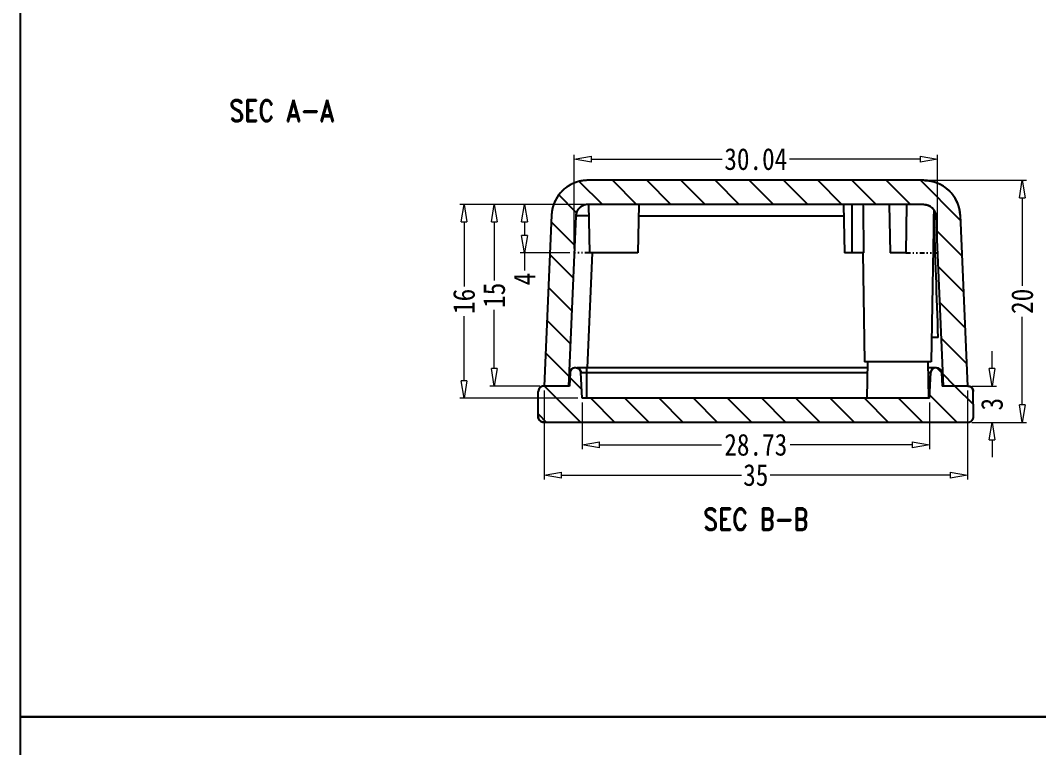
# Model space of a CAD drawing. Header units: millimetres. Extents: x 1786 to 3782, y -1997 to -1744.
# Drawn here: x 3419.3 to 3503.5, y -1872.9 to -1812.8 of the extents above; entities that cross this region are included whole.
import ezdxf
from ezdxf.enums import TextEntityAlignment as Align

# ---------------------------------------------------------------- set-up
doc = ezdxf.new("R2010")
doc.units = ezdxf.units.MM
doc.linetypes.add('DIVIDE', pattern=[31.75, 12.7, -6.35, 0, -6.35, 0, -6.35])
doc.layers.add('dim', color=3, linetype='Continuous', lineweight=9)
doc.layers.add('hatch', color=56, linetype='Continuous', lineweight=9)
doc.styles.add('FFS', font='SIMFANG.TTF', dxfattribs={"width": 0.85})
doc.styles.add('LongTou', font='romand.shx', dxfattribs={"width": 0.8, "bigfont": 'whgdtxt.shx'})
doc.dimstyles.new('YanXiu', dxfattribs={"dimtxt": 2.5, "dimasz": 2.2, "dimexe": 1, "dimexo": 0.6, "dimgap": 0.66, "dimtad": 0, "dimzin": 9, "dimdsep": 46, "dimtxsty": 'FFS', "dimblk": 'CLOSEDBLANK', "dimcen": 0, "dimclrd": 256, "dimclre": 131, "dimclrt": 42, "dimazin": 0, "dimtfac": 1, "dimtofl": 0, "dimtmove": 0, "dimatfit": 3, "dimldrblk": 'CLOSEDBLANK', "dimfxl": 1, "dimlwd": 5, "dimlwe": 5, "dimarcsym": 0})
pattern_1 = [(135, (406.9812, -371.2568), (-1.4142136, -1.4142136), [])]

# ---------------------------------------------------------------- blocks, each defined once
blk = doc.blocks.new('_ClosedBlank')
at = {"color": 0, "linetype": 'ByBlock', "lineweight": -2}
for p, q in [((-1, 0.167), (0, 0)), ((-1, 0.167), (-1, -0.167)), ((0, 0), (-1, -0.167))]:
    blk.add_line(p, q, dxfattribs=at)
blk = doc.blocks.new('*D309')
at = {"layer": 'Defpoints', "color": 0}
for p in [(3497.638, -1843.015, 0), (3499.669, -1843.015), (3497.638, -1846.015, 0)]:
    blk.add_point(p, dxfattribs=at)
at = {"layer": 'dim', "lineweight": 5}
for p, q in [((3499.669, -1841.575), (3499.669, -1840.135)), ((3499.669, -1847.455), (3499.669, -1848.895))]:
    blk.add_line(p, q, dxfattribs=at)
at = {"layer": 'dim', "color": 131, "lineweight": 5}
for p, q in [((3497.998, -1843.015), (3500.029, -1843.015)), ((3497.998, -1846.015), (3500.029, -1846.015))]:
    blk.add_line(p, q, dxfattribs=at)
at = {"layer": 'dim', "lineweight": 5, "xscale": 1.44, "yscale": 1.44, "zscale": 1.44}
for p, rotation in [((3499.669, -1843.015), 270), ((3499.669, -1846.015), 90)]:
    blk.add_blockref('_ClosedBlank', p, dxfattribs=dict(at, rotation=rotation))
at = {"layer": 'dim', "color": 42, "insert": (3499.669, -1844.515), "char_height": 1.8, "attachment_point": 5, "rotation": 90, "style": 'FFS'}
blk.add_mtext('3', dxfattribs=at)
blk = doc.blocks.new('*D310')
at = {"layer": 'Defpoints', "color": 0}
for p in [(3494.024, -1826.015, 0), (3502.169, -1826.015), (3497.638, -1846.015, 0)]:
    blk.add_point(p, dxfattribs=at)
at = {"layer": 'dim', "color": 131, "lineweight": 5}
for p, q in [((3494.384, -1826.015), (3502.529, -1826.015)), ((3497.998, -1846.015), (3502.529, -1846.015))]:
    blk.add_line(p, q, dxfattribs=at)
at = {"layer": 'dim', "lineweight": 5}
for p, q in [((3502.169, -1827.455), (3502.169, -1834.741)), ((3502.169, -1844.575), (3502.169, -1837.288))]:
    blk.add_line(p, q, dxfattribs=at)
at = {"layer": 'dim', "lineweight": 5, "xscale": 1.44, "yscale": 1.44, "zscale": 1.44}
for p, rotation in [((3502.169, -1826.015), 90), ((3502.169, -1846.015), 270)]:
    blk.add_blockref('_ClosedBlank', p, dxfattribs=dict(at, rotation=rotation))
at = {"layer": 'dim', "color": 42, "insert": (3502.169, -1836.015), "char_height": 1.8, "attachment_point": 5, "rotation": 90, "style": 'FFS'}
blk.add_mtext('20', dxfattribs=at)
blk = doc.blocks.new('*D311')
at = {"layer": 'Defpoints', "color": 0}
for p in [(3466.318, -1828.015, 0), (3461.017, -1832.015), (3465.12, -1832.015, 0)]:
    blk.add_point(p, dxfattribs=at)
at = {"layer": 'dim', "color": 131, "lineweight": 5}
for p, q in [((3465.958, -1828.015), (3460.657, -1828.015)), ((3464.76, -1832.015), (3460.657, -1832.015))]:
    blk.add_line(p, q, dxfattribs=at)
at = {"layer": 'dim', "lineweight": 5}
for p, q in [((3461.017, -1829.455), (3461.017, -1830.575)), ((3461.017, -1832.015), (3461.017, -1833.455))]:
    blk.add_line(p, q, dxfattribs=at)
at = {"layer": 'dim', "lineweight": 5, "xscale": 1.44, "yscale": 1.44, "zscale": 1.44}
for p, rotation in [((3461.017, -1828.015), 90), ((3461.017, -1832.015), 270)]:
    blk.add_blockref('_ClosedBlank', p, dxfattribs=dict(at, rotation=rotation))
at = {"layer": 'dim', "color": 42, "insert": (3461.017, -1834.17), "char_height": 1.8, "attachment_point": 5, "rotation": 90, "style": 'FFS'}
blk.add_mtext('4', dxfattribs=at)
blk = doc.blocks.new('*D312')
at = {"layer": 'Defpoints', "color": 0}
for p in [(3495.156, -1824.27), (3465.12, -1832.015, 0), (3495.156, -1832.015, 0)]:
    blk.add_point(p, dxfattribs=at)
at = {"layer": 'dim', "color": 131, "lineweight": 5}
for p, q in [((3465.12, -1831.655), (3465.12, -1823.91)), ((3495.156, -1831.655), (3495.156, -1823.91))]:
    blk.add_line(p, q, dxfattribs=at)
at = {"layer": 'dim', "lineweight": 5}
for p, q in [((3466.56, -1824.27), (3477.351, -1824.27)), ((3493.716, -1824.27), (3482.925, -1824.27))]:
    blk.add_line(p, q, dxfattribs=at)
at = {"layer": 'dim', "lineweight": 5, "xscale": 1.44, "yscale": 1.44, "zscale": 1.44, "rotation": 180}
blk.add_blockref('_ClosedBlank', (3465.12, -1824.27), dxfattribs=at)
at = {"layer": 'dim', "lineweight": 5, "xscale": 1.44, "yscale": 1.44, "zscale": 1.44}
blk.add_blockref('_ClosedBlank', (3495.156, -1824.27), dxfattribs=at)
at = {"layer": 'dim', "color": 42, "insert": (3480.138, -1824.27), "char_height": 1.8, "attachment_point": 5, "style": 'FFS'}
blk.add_mtext('30.04', dxfattribs=at)
blk = doc.blocks.new('*D313')
at = {"layer": 'Defpoints', "color": 0}
for p in [(3466.318, -1828.015, 0), (3458.517, -1843.015), (3462.638, -1843.015, 0)]:
    blk.add_point(p, dxfattribs=at)
at = {"layer": 'dim', "color": 131, "lineweight": 5}
for p, q in [((3465.958, -1828.015), (3458.157, -1828.015)), ((3462.278, -1843.015), (3458.157, -1843.015))]:
    blk.add_line(p, q, dxfattribs=at)
at = {"layer": 'dim', "lineweight": 5}
for p, q in [((3458.517, -1829.455), (3458.517, -1834.303)), ((3458.517, -1841.575), (3458.517, -1836.726))]:
    blk.add_line(p, q, dxfattribs=at)
at = {"layer": 'dim', "lineweight": 5, "xscale": 1.44, "yscale": 1.44, "zscale": 1.44}
for p, rotation in [((3458.517, -1828.015), 90), ((3458.517, -1843.015), 270)]:
    blk.add_blockref('_ClosedBlank', p, dxfattribs=dict(at, rotation=rotation))
at = {"layer": 'dim', "color": 42, "insert": (3458.517, -1835.515), "char_height": 1.8, "attachment_point": 5, "rotation": 90, "style": 'FFS'}
blk.add_mtext('15', dxfattribs=at)
blk = doc.blocks.new('*D314')
at = {"layer": 'Defpoints', "color": 0}
for p in [(3466.318, -1828.015, 0), (3456.017, -1844.015), (3465.773, -1844.015, 0)]:
    blk.add_point(p, dxfattribs=at)
at = {"layer": 'dim', "color": 131, "lineweight": 5}
for p, q in [((3465.958, -1828.015), (3455.657, -1828.015)), ((3465.413, -1844.015), (3455.657, -1844.015))]:
    blk.add_line(p, q, dxfattribs=at)
at = {"layer": 'dim', "lineweight": 5}
for p, q in [((3456.017, -1829.455), (3456.017, -1834.799)), ((3456.017, -1842.575), (3456.017, -1837.23))]:
    blk.add_line(p, q, dxfattribs=at)
at = {"layer": 'dim', "lineweight": 5, "xscale": 1.44, "yscale": 1.44, "zscale": 1.44}
for p, rotation in [((3456.017, -1828.015), 90), ((3456.017, -1844.015), 270)]:
    blk.add_blockref('_ClosedBlank', p, dxfattribs=dict(at, rotation=rotation))
at = {"layer": 'dim', "color": 42, "insert": (3456.017, -1836.015), "char_height": 1.8, "attachment_point": 5, "rotation": 90, "style": 'FFS'}
blk.add_mtext('16', dxfattribs=at)
blk = doc.blocks.new('*D315')
at = {"layer": 'Defpoints', "color": 0}
for p in [(3465.773, -1844.015, 0), (3494.503, -1844.015, 0), (3494.503, -1847.875)]:
    blk.add_point(p, dxfattribs=at)
at = {"layer": 'dim', "color": 131, "lineweight": 5}
for p, q in [((3465.773, -1844.374), (3465.773, -1848.235)), ((3494.503, -1844.374), (3494.503, -1848.235))]:
    blk.add_line(p, q, dxfattribs=at)
at = {"layer": 'dim', "lineweight": 5}
for p, q in [((3467.213, -1847.875), (3477.289, -1847.875)), ((3493.063, -1847.875), (3482.987, -1847.875))]:
    blk.add_line(p, q, dxfattribs=at)
at = {"layer": 'dim', "lineweight": 5, "xscale": 1.44, "yscale": 1.44, "zscale": 1.44, "rotation": 180}
blk.add_blockref('_ClosedBlank', (3465.773, -1847.875), dxfattribs=at)
at = {"layer": 'dim', "lineweight": 5, "xscale": 1.44, "yscale": 1.44, "zscale": 1.44}
blk.add_blockref('_ClosedBlank', (3494.503, -1847.875), dxfattribs=at)
at = {"layer": 'dim', "color": 42, "insert": (3480.138, -1847.875), "char_height": 1.8, "attachment_point": 5, "style": 'FFS'}
blk.add_mtext('28.73', dxfattribs=at)
blk = doc.blocks.new('*D302')
at = {"layer": 'Defpoints', "color": 0}
for p in [(3462.638, -1843.015, 0), (3497.638, -1843.015, 0), (3497.638, -1850.375)]:
    blk.add_point(p, dxfattribs=at)
at = {"layer": 'dim', "color": 131, "lineweight": 5}
for p, q in [((3462.638, -1843.374), (3462.638, -1850.735)), ((3497.638, -1843.374), (3497.638, -1850.735))]:
    blk.add_line(p, q, dxfattribs=at)
at = {"layer": 'dim', "lineweight": 5}
for p, q in [((3464.078, -1850.375), (3478.943, -1850.375)), ((3496.198, -1850.375), (3481.333, -1850.375))]:
    blk.add_line(p, q, dxfattribs=at)
at = {"layer": 'dim', "lineweight": 5, "xscale": 1.44, "yscale": 1.44, "zscale": 1.44, "rotation": 180}
blk.add_blockref('_ClosedBlank', (3462.638, -1850.375), dxfattribs=at)
at = {"layer": 'dim', "lineweight": 5, "xscale": 1.44, "yscale": 1.44, "zscale": 1.44}
blk.add_blockref('_ClosedBlank', (3497.638, -1850.375), dxfattribs=at)
at = {"layer": 'dim', "color": 42, "insert": (3480.138, -1850.375), "char_height": 1.8, "attachment_point": 5, "style": 'FFS'}
blk.add_mtext('35', dxfattribs=at)
blk = doc.blocks.new('*u351')
at = {"linetype": 'Continuous'}
h = blk.add_hatch(dxfattribs=at)
h.set_pattern_fill('DEFAULT__4', color=40, scale=2, angle=135, style=0, pattern_type=0)
h.set_pattern_definition(pattern_1)
edge = h.paths.add_edge_path()
edge.add_line((-12.246, 27.343), (-14.248, 27.343))
edge.add_line((-14.861, 41.387), (-14.248, 27.343))
edge.add_spline(control_points=[(-15.86, 42.343), (-15.294, 42.343), (-14.885, 41.952), (-14.861, 41.387)], knot_values=[0, 0, 0, 0, 1, 1, 1, 1], weights=[1, 0.814909, 0.814909, 1], degree=3, periodic=0)
edge.add_line((-15.86, 42.343), (-43.632, 42.343))
edge.add_spline(control_points=[(-43.632, 42.343), (-44.197, 42.343), (-44.606, 41.952), (-44.631, 41.387)], knot_values=[0, 0, 0, 0, 1, 1, 1, 1], weights=[1, 0.814909, 0.814909, 1], degree=3, periodic=0)
edge.add_line((-44.631, 41.387), (-45.244, 27.343))
edge.add_line((-45.244, 27.343), (-47.246, 27.343))
edge.add_line((-46.629, 41.474), (-47.246, 27.343))
edge.add_spline(control_points=[(-43.632, 44.343), (-45.329, 44.343), (-46.555, 43.17), (-46.629, 41.474)], knot_values=[0, 0, 0, 0, 1, 1, 1, 1], weights=[1, 0.814909, 0.814909, 1], degree=3, periodic=0)
edge.add_line((-15.86, 44.343), (-43.632, 44.343))
edge.add_spline(control_points=[(-15.86, 44.343), (-14.163, 44.343), (-12.937, 43.17), (-12.863, 41.474)], knot_values=[0, 0, 0, 0, 1, 1, 1, 1], weights=[1, 0.814909, 0.814909, 1], degree=3, periodic=0)
edge.add_line((-12.863, 41.474), (-12.246, 27.343))
h = blk.add_hatch(dxfattribs=at)
h.set_pattern_fill('DEFAULT__3', color=40, scale=2, angle=135, style=0, pattern_type=0)
h.set_pattern_definition(pattern_1)
edge = h.paths.add_edge_path()
edge.add_line((-12.214, 27.343), (-14.348, 27.343))
edge.add_spline(control_points=[(-12.214, 27.343), (-11.952, 27.343), (-11.766, 27.159), (-11.764, 26.897)], knot_values=[0, 0, 0, 0, 1, 1, 1, 1], weights=[1, 0.80679, 0.80679, 1], degree=3, periodic=0)
edge.add_line((-11.746, 24.848), (-11.764, 26.897))
edge.add_spline(control_points=[(-12.246, 24.343), (-11.951, 24.343), (-11.743, 24.553), (-11.746, 24.848)], knot_values=[0, 0, 0, 0, 1, 1, 1, 1], weights=[1, 0.802676, 0.802676, 1], degree=3, periodic=0)
edge.add_line((-12.246, 24.343), (-47.246, 24.343))
edge.add_spline(control_points=[(-47.246, 24.343), (-47.541, 24.343), (-47.748, 24.553), (-47.746, 24.848)], knot_values=[0, 0, 0, 0, 1, 1, 1, 1], weights=[1, 0.802676, 0.802676, 1], degree=3, periodic=0)
edge.add_line((-47.746, 24.848), (-47.728, 26.897))
edge.add_spline(control_points=[(-47.278, 27.343), (-47.54, 27.343), (-47.726, 27.159), (-47.728, 26.897)], knot_values=[0, 0, 0, 0, 1, 1, 1, 1], weights=[1, 0.80679, 0.80679, 1], degree=3, periodic=0)
edge.add_line((-45.144, 27.343), (-47.278, 27.343))
edge.add_line((-45.095, 28.461), (-45.144, 27.343))
edge.add_spline(control_points=[(-44.695, 28.843), (-44.922, 28.843), (-45.085, 28.687), (-45.095, 28.461)], knot_values=[0, 0, 0, 0, 1, 1, 1, 1], weights=[1, 0.814909, 0.814909, 1], degree=3, periodic=0)
edge.add_line((-44.603, 28.843), (-44.695, 28.843))
edge.add_spline(control_points=[(-44.603, 28.843), (-44.377, 28.843), (-44.213, 28.687), (-44.203, 28.461)], knot_values=[0, 0, 0, 0, 1, 1, 1, 1], weights=[1, 0.814909, 0.814909, 1], degree=3, periodic=0)
edge.add_line((-44.111, 26.343), (-44.203, 28.461))
edge.add_line((-15.381, 26.343), (-44.111, 26.343))
edge.add_line((-15.381, 26.343), (-15.288, 28.461))
edge.add_spline(control_points=[(-14.889, 28.843), (-15.115, 28.843), (-15.278, 28.687), (-15.288, 28.461)], knot_values=[0, 0, 0, 0, 1, 1, 1, 1], weights=[1, 0.814909, 0.814909, 1], degree=3, periodic=0)
edge.add_line((-14.796, 28.843), (-14.889, 28.843))
edge.add_spline(control_points=[(-14.796, 28.843), (-14.57, 28.843), (-14.406, 28.687), (-14.397, 28.461)], knot_values=[0, 0, 0, 0, 1, 1, 1, 1], weights=[1, 0.814909, 0.814909, 1], degree=3, periodic=0)
edge.add_line((-14.397, 28.461), (-14.348, 27.343))
at = {"color": 7, "linetype": 'Continuous'}
for p, q in [((-15.86, 44.343), (-43.632, 44.343)), ((-15.86, 44.343), (-43.632, 44.343)), ((-15.86, 42.343), (-43.632, 42.343)), ((-15.86, 42.343), (-43.632, 42.343)), ((-43.566, 42.343), (-43.496, 38.343)), ((-39.426, 42.343), (-39.496, 38.343)), ((-22.496, 42.343), (-22.426, 38.343)), ((-21.776, 38.343), (-21.776, 42.343)), ((-18.716, 42.343), (-18.646, 38.343)), ((-17.276, 42.343), (-17.346, 38.343)), ((-46.629, 41.474), (-47.246, 27.343)), ((-46.629, 41.474), (-47.246, 27.343)), ((-44.631, 41.387), (-45.244, 27.343)), ((-44.631, 41.387), (-45.244, 27.343)), ((-22.479, 41.387), (-39.443, 41.387)), ((-15.027, 41.89), (-15.246, 29.343)), ((-14.861, 41.387), (-14.248, 27.343)), ((-14.861, 41.387), (-14.248, 27.343)), ((-12.863, 41.474), (-12.246, 27.343)), ((-12.863, 41.474), (-12.246, 27.343)), ((-43.265, 38.343), (-43.68, 28.84)), ((-39.496, 38.343), (-43.496, 38.343)), ((-20.829, 38.343), (-22.426, 38.343)), ((-20.903, 38.343), (-20.746, 29.343)), ((-17.346, 38.343), (-18.646, 38.343)), ((-14.666, 31.343), (-15.211, 31.343)), ((-44.603, 28.843), (-44.695, 28.843)), ((-44.603, 28.843), (-44.695, 28.843)), ((-20.504, 28.843), (-44.512, 28.843)), ((-43.745, 28.843), (-43.745, 26.343)), ((-15.246, 29.343), (-20.746, 29.343)), ((-20.548, 26.343), (-20.496, 29.343)), ((-15.443, 26.343), (-15.496, 29.343)), ((-14.796, 28.843), (-15.487, 28.843)), ((-14.796, 28.843), (-14.889, 28.843)), ((-45.095, 28.461), (-45.144, 27.343)), ((-45.095, 28.461), (-45.144, 27.343)), ((-44.111, 26.343), (-44.203, 28.461)), ((-44.203, 28.461), (-20.511, 28.461)), ((-44.111, 26.343), (-44.203, 28.461)), ((-15.48, 28.461), (-15.288, 28.461)), ((-15.381, 26.343), (-15.288, 28.461)), ((-15.381, 26.343), (-15.288, 28.461)), ((-14.397, 28.461), (-14.348, 27.343)), ((-14.397, 28.461), (-14.348, 27.343)), ((-45.144, 27.343), (-47.278, 27.343)), ((-45.144, 27.343), (-47.278, 27.343)), ((-45.244, 27.343), (-47.246, 27.343)), ((-12.214, 27.343), (-14.348, 27.343)), ((-12.214, 27.343), (-14.348, 27.343)), ((-12.246, 27.343), (-14.248, 27.343)), ((-47.746, 24.848), (-47.728, 26.897)), ((-47.746, 24.848), (-47.728, 26.897)), ((-15.381, 26.343), (-44.111, 26.343)), ((-15.381, 26.343), (-44.111, 26.343)), ((-11.746, 24.848), (-11.764, 26.897)), ((-11.746, 24.848), (-11.764, 26.897)), ((-12.246, 24.343), (-47.246, 24.343)), ((-12.246, 24.343), (-47.246, 24.343))]:
    blk.add_line(p, q, dxfattribs=at)
at = {"color": 2, "linetype": 'DIVIDE', "ltscale": 0.03}
for p, q in [((-43.496, 38.343, 0), (-44.764, 38.343, 0)), ((-17.346, 38.343, 0), (-14.728, 38.343, 0))]:
    blk.add_line(p, q, dxfattribs=at)
at = {"color": 7, "linetype": 'Continuous'}
for centre, radius, start, end in [((-43.632, 41.343), 3, 90, 177.5), ((-15.86, 41.343), 3, 2.5, 90), ((-43.632, 41.343), 1, 90, 177.5), ((-15.86, 41.343), 1, 2.5, 90), ((-16.327, 41.355), 1.313, 2.01643, 8.49813), ((-44.695, 28.443), 0.4, 90, 177.5), ((-44.603, 28.443), 0.4, 2.5, 90), ((-14.889, 28.443), 0.4, 90, 177.5), ((-14.796, 28.443), 0.4, 2.5, 90), ((-47.278, 26.893), 0.45, 90, 179.5), ((-12.214, 26.893), 0.45, 0.5, 90), ((-47.246, 24.843), 0.5, 179.5, 270), ((-12.246, 24.843), 0.5, 270, 0.5)]:
    blk.add_arc(centre, radius, start, end, dxfattribs=at)
blk.add_ellipse((-15.153, 13.698), major_axis=(-2.692, 85.935), ratio=0.012354, start_param=-1.364383, end_param=-1.242945, dxfattribs=at)
for points, start_tangent, end_tangent in [([(-43.632, 44.343), (-43.664, 44.343), (-43.697, 44.343), (-43.729, 44.342), (-43.762, 44.34), (-43.795, 44.339), (-43.828, 44.337), (-43.862, 44.334), (-43.895, 44.332), (-43.928, 44.329), (-43.962, 44.325), (-43.996, 44.321), (-44.029, 44.317), (-44.063, 44.312), (-44.097, 44.307), (-44.131, 44.301), (-44.165, 44.296), (-44.199, 44.289), (-44.233, 44.282), (-44.267, 44.275), (-44.301, 44.268), (-44.335, 44.26), (-44.369, 44.251), (-44.403, 44.242), (-44.437, 44.233), (-44.471, 44.223), (-44.505, 44.213), (-44.539, 44.203), (-44.573, 44.192), (-44.607, 44.18), (-44.641, 44.168), (-44.675, 44.156), (-44.709, 44.143), (-44.743, 44.13), (-44.776, 44.116), (-44.81, 44.102), (-44.843, 44.088), (-44.877, 44.073), (-44.91, 44.057), (-44.943, 44.041), (-44.976, 44.025), (-45.009, 44.008), (-45.042, 43.991), (-45.074, 43.974), (-45.106, 43.956), (-45.139, 43.937), (-45.171, 43.918), (-45.202, 43.899), (-45.234, 43.879), (-45.265, 43.859), (-45.297, 43.839), (-45.328, 43.818), (-45.358, 43.796), (-45.389, 43.775), (-45.419, 43.753), (-45.449, 43.73), (-45.479, 43.707), (-45.508, 43.684), (-45.537, 43.66), (-45.566, 43.636), (-45.595, 43.612), (-45.623, 43.587), (-45.651, 43.562), (-45.679, 43.536), (-45.706, 43.51), (-45.733, 43.484), (-45.76, 43.458), (-45.786, 43.431), (-45.812, 43.404), (-45.838, 43.376), (-45.863, 43.348), (-45.888, 43.32), (-45.913, 43.292), (-45.937, 43.263), (-45.961, 43.234), (-45.984, 43.205), (-46.007, 43.175), (-46.03, 43.146), (-46.052, 43.116), (-46.074, 43.085), (-46.095, 43.055), (-46.117, 43.024), (-46.137, 42.993), (-46.157, 42.962), (-46.177, 42.931), (-46.197, 42.899), (-46.216, 42.867), (-46.234, 42.835), (-46.252, 42.803), (-46.27, 42.771), (-46.287, 42.739), (-46.304, 42.706), (-46.321, 42.674), (-46.336, 42.641), (-46.352, 42.608), (-46.367, 42.575), (-46.382, 42.542), (-46.396, 42.509), (-46.41, 42.475), (-46.423, 42.442), (-46.436, 42.408), (-46.449, 42.375), (-46.461, 42.341), (-46.472, 42.308), (-46.484, 42.274), (-46.494, 42.24), (-46.505, 42.207), (-46.515, 42.173), (-46.524, 42.139), (-46.533, 42.106), (-46.542, 42.072), (-46.55, 42.038), (-46.558, 42.005), (-46.565, 41.971), (-46.572, 41.937), (-46.579, 41.904), (-46.585, 41.87), (-46.591, 41.837), (-46.596, 41.803), (-46.601, 41.77), (-46.606, 41.737), (-46.61, 41.704), (-46.614, 41.67), (-46.617, 41.637), (-46.62, 41.605), (-46.623, 41.572), (-46.625, 41.539), (-46.627, 41.507), (-46.629, 41.474)], (-1, 0), (-0.043619, -0.999048)), ([(-15.86, 44.343), (-15.827, 44.343), (-15.795, 44.343), (-15.762, 44.342), (-15.729, 44.34), (-15.696, 44.339), (-15.663, 44.337), (-15.63, 44.334), (-15.596, 44.332), (-15.563, 44.329), (-15.53, 44.325), (-15.496, 44.321), (-15.462, 44.317), (-15.428, 44.312), (-15.395, 44.307), (-15.361, 44.301), (-15.327, 44.296), (-15.293, 44.289), (-15.259, 44.282), (-15.225, 44.275), (-15.191, 44.268), (-15.157, 44.26), (-15.122, 44.251), (-15.088, 44.242), (-15.054, 44.233), (-15.02, 44.223), (-14.986, 44.213), (-14.952, 44.203), (-14.918, 44.192), (-14.884, 44.18), (-14.85, 44.168), (-14.816, 44.156), (-14.782, 44.143), (-14.749, 44.13), (-14.715, 44.116), (-14.681, 44.102), (-14.648, 44.088), (-14.615, 44.073), (-14.581, 44.057), (-14.548, 44.041), (-14.515, 44.025), (-14.483, 44.008), (-14.45, 43.991), (-14.417, 43.974), (-14.385, 43.956), (-14.353, 43.937), (-14.321, 43.918), (-14.289, 43.899), (-14.257, 43.879), (-14.226, 43.859), (-14.195, 43.839), (-14.164, 43.818), (-14.133, 43.796), (-14.103, 43.775), (-14.072, 43.753), (-14.042, 43.73), (-14.013, 43.707), (-13.983, 43.684), (-13.954, 43.66), (-13.925, 43.636), (-13.897, 43.612), (-13.868, 43.587), (-13.84, 43.562), (-13.813, 43.536), (-13.785, 43.51), (-13.758, 43.484), (-13.732, 43.458), (-13.705, 43.431), (-13.679, 43.404), (-13.654, 43.376), (-13.628, 43.348), (-13.603, 43.32), (-13.579, 43.292), (-13.555, 43.263), (-13.531, 43.234), (-13.507, 43.205), (-13.484, 43.175), (-13.462, 43.146), (-13.439, 43.116), (-13.417, 43.085), (-13.396, 43.055), (-13.375, 43.024), (-13.354, 42.993), (-13.334, 42.962), (-13.314, 42.931), (-13.295, 42.899), (-13.276, 42.867), (-13.257, 42.835), (-13.239, 42.803), (-13.221, 42.771), (-13.204, 42.739), (-13.187, 42.706), (-13.171, 42.674), (-13.155, 42.641), (-13.139, 42.608), (-13.124, 42.575), (-13.11, 42.542), (-13.095, 42.509), (-13.082, 42.475), (-13.068, 42.442), (-13.055, 42.408), (-13.043, 42.375), (-13.031, 42.341), (-13.019, 42.308), (-13.008, 42.274), (-12.997, 42.24), (-12.987, 42.207), (-12.977, 42.173), (-12.967, 42.139), (-12.958, 42.106), (-12.95, 42.072), (-12.941, 42.038), (-12.934, 42.005), (-12.926, 41.971), (-12.919, 41.937), (-12.913, 41.904), (-12.906, 41.87), (-12.901, 41.837), (-12.895, 41.803), (-12.89, 41.77), (-12.886, 41.737), (-12.882, 41.704), (-12.878, 41.67), (-12.874, 41.637), (-12.871, 41.605), (-12.869, 41.572), (-12.866, 41.539), (-12.864, 41.507), (-12.863, 41.474)], (1, 0), (0.043619, -0.999048)), ([(-43.632, 42.343), (-43.642, 42.343), (-43.653, 42.343), (-43.664, 42.343), (-43.675, 42.342), (-43.686, 42.342), (-43.697, 42.341), (-43.708, 42.34), (-43.719, 42.339), (-43.731, 42.338), (-43.742, 42.337), (-43.753, 42.336), (-43.764, 42.334), (-43.775, 42.333), (-43.787, 42.331), (-43.798, 42.329), (-43.809, 42.327), (-43.821, 42.325), (-43.832, 42.323), (-43.843, 42.321), (-43.855, 42.318), (-43.866, 42.315), (-43.877, 42.313), (-43.889, 42.31), (-43.9, 42.307), (-43.912, 42.303), (-43.923, 42.3), (-43.934, 42.296), (-43.946, 42.293), (-43.957, 42.289), (-43.968, 42.285), (-43.98, 42.281), (-43.991, 42.277), (-44.002, 42.272), (-44.013, 42.268), (-44.024, 42.263), (-44.036, 42.258), (-44.047, 42.253), (-44.058, 42.248), (-44.069, 42.243), (-44.08, 42.237), (-44.091, 42.232), (-44.102, 42.226), (-44.112, 42.22), (-44.123, 42.214), (-44.134, 42.208), (-44.145, 42.202), (-44.155, 42.195), (-44.166, 42.189), (-44.176, 42.182), (-44.187, 42.175), (-44.197, 42.168), (-44.207, 42.161), (-44.217, 42.154), (-44.227, 42.146), (-44.237, 42.139), (-44.247, 42.131), (-44.257, 42.123), (-44.267, 42.116), (-44.277, 42.108), (-44.286, 42.099), (-44.295, 42.091), (-44.305, 42.083), (-44.314, 42.074), (-44.323, 42.066), (-44.332, 42.057), (-44.341, 42.048), (-44.35, 42.039), (-44.358, 42.03), (-44.367, 42.021), (-44.375, 42.012), (-44.384, 42.002), (-44.392, 41.993), (-44.4, 41.983), (-44.408, 41.974), (-44.416, 41.964), (-44.423, 41.954), (-44.431, 41.944), (-44.438, 41.934), (-44.446, 41.924), (-44.453, 41.914), (-44.46, 41.904), (-44.467, 41.893), (-44.474, 41.883), (-44.48, 41.872), (-44.487, 41.862), (-44.493, 41.851), (-44.499, 41.841), (-44.505, 41.83), (-44.511, 41.819), (-44.517, 41.808), (-44.522, 41.798), (-44.528, 41.787), (-44.533, 41.776), (-44.538, 41.765), (-44.543, 41.754), (-44.548, 41.743), (-44.553, 41.732), (-44.558, 41.721), (-44.562, 41.709), (-44.566, 41.698), (-44.571, 41.687), (-44.575, 41.676), (-44.579, 41.665), (-44.582, 41.654), (-44.586, 41.642), (-44.589, 41.631), (-44.593, 41.62), (-44.596, 41.609), (-44.599, 41.597), (-44.602, 41.586), (-44.604, 41.575), (-44.607, 41.564), (-44.609, 41.552), (-44.612, 41.541), (-44.614, 41.53), (-44.616, 41.519), (-44.618, 41.508), (-44.62, 41.497), (-44.621, 41.485), (-44.623, 41.474), (-44.624, 41.463), (-44.626, 41.452), (-44.627, 41.441), (-44.628, 41.43), (-44.629, 41.419), (-44.629, 41.409), (-44.63, 41.398), (-44.631, 41.387)], (-1, 0), (-0.043619, -0.999048)), ([(-20.884, 42.343), (-20.866, 41.005), (-20.848, 39.672), (-20.829, 38.343)], (0.013638, -0.999907), (0.013903, -0.999903)), ([(-15.86, 42.343), (-15.849, 42.343), (-15.838, 42.343), (-15.827, 42.343), (-15.816, 42.342), (-15.805, 42.342), (-15.794, 42.341), (-15.783, 42.34), (-15.772, 42.339), (-15.761, 42.338), (-15.75, 42.337), (-15.739, 42.336), (-15.727, 42.334), (-15.716, 42.333), (-15.705, 42.331), (-15.693, 42.329), (-15.682, 42.327), (-15.671, 42.325), (-15.66, 42.323), (-15.648, 42.321), (-15.637, 42.318), (-15.625, 42.315), (-15.614, 42.313), (-15.603, 42.31), (-15.591, 42.307), (-15.58, 42.303), (-15.569, 42.3), (-15.557, 42.296), (-15.546, 42.293), (-15.535, 42.289), (-15.523, 42.285), (-15.512, 42.281), (-15.501, 42.277), (-15.489, 42.272), (-15.478, 42.268), (-15.467, 42.263), (-15.456, 42.258), (-15.445, 42.253), (-15.434, 42.248), (-15.423, 42.243), (-15.412, 42.237), (-15.401, 42.232), (-15.39, 42.226), (-15.379, 42.22), (-15.368, 42.214), (-15.357, 42.208), (-15.347, 42.202), (-15.336, 42.195), (-15.326, 42.189), (-15.315, 42.182), (-15.305, 42.175), (-15.295, 42.168), (-15.284, 42.161), (-15.274, 42.154), (-15.264, 42.146), (-15.254, 42.139), (-15.244, 42.131), (-15.234, 42.123), (-15.225, 42.116), (-15.215, 42.108), (-15.205, 42.099), (-15.196, 42.091), (-15.187, 42.083), (-15.177, 42.074), (-15.168, 42.066), (-15.159, 42.057), (-15.15, 42.048), (-15.142, 42.039), (-15.133, 42.03), (-15.124, 42.021), (-15.116, 42.012), (-15.108, 42.002), (-15.099, 41.993), (-15.091, 41.983), (-15.083, 41.974), (-15.076, 41.964), (-15.068, 41.954), (-15.06, 41.944), (-15.053, 41.934), (-15.046, 41.924), (-15.039, 41.914), (-15.032, 41.904), (-15.025, 41.893), (-15.018, 41.883), (-15.011, 41.872), (-15.005, 41.862), (-14.999, 41.851), (-14.992, 41.841), (-14.986, 41.83), (-14.98, 41.819), (-14.975, 41.808), (-14.969, 41.798), (-14.964, 41.787), (-14.958, 41.776), (-14.953, 41.765), (-14.948, 41.754), (-14.943, 41.743), (-14.938, 41.732), (-14.934, 41.721), (-14.929, 41.709), (-14.925, 41.698), (-14.921, 41.687), (-14.917, 41.676), (-14.913, 41.665), (-14.909, 41.654), (-14.906, 41.642), (-14.902, 41.631), (-14.899, 41.62), (-14.896, 41.609), (-14.893, 41.597), (-14.89, 41.586), (-14.887, 41.575), (-14.884, 41.564), (-14.882, 41.552), (-14.88, 41.541), (-14.877, 41.53), (-14.875, 41.519), (-14.873, 41.508), (-14.872, 41.497), (-14.87, 41.485), (-14.868, 41.474), (-14.867, 41.463), (-14.866, 41.452), (-14.865, 41.441), (-14.864, 41.43), (-14.863, 41.419), (-14.862, 41.409), (-14.861, 41.398), (-14.861, 41.387)], (1, 0), (0.043619, -0.999048)), ([(-43.549, 41.397), (-43.782, 41.401), (-44.066, 41.404), (-44.303, 41.404), (-44.482, 41.401), (-44.593, 41.395), (-44.631, 41.387)], (-0.999799, 0.020043), (-0.044738, -0.998999)), ([(-14.861, 41.387), (-14.878, 41.393), (-14.93, 41.398), (-15.015, 41.402)], (-0.044708, 0.999), (-0.999551, 0.029947)), ([(-44.695, 28.843), (-44.7, 28.843), (-44.704, 28.843), (-44.708, 28.843), (-44.713, 28.843), (-44.717, 28.843), (-44.722, 28.842), (-44.726, 28.842), (-44.73, 28.842), (-44.735, 28.841), (-44.739, 28.841), (-44.744, 28.84), (-44.748, 28.84), (-44.753, 28.839), (-44.757, 28.838), (-44.762, 28.838), (-44.766, 28.837), (-44.771, 28.836), (-44.775, 28.835), (-44.78, 28.834), (-44.785, 28.833), (-44.789, 28.832), (-44.794, 28.831), (-44.798, 28.83), (-44.803, 28.829), (-44.807, 28.827), (-44.812, 28.826), (-44.816, 28.824), (-44.821, 28.823), (-44.825, 28.821), (-44.83, 28.82), (-44.834, 28.818), (-44.839, 28.817), (-44.843, 28.815), (-44.848, 28.813), (-44.852, 28.811), (-44.857, 28.809), (-44.861, 28.807), (-44.866, 28.805), (-44.87, 28.803), (-44.875, 28.801), (-44.879, 28.799), (-44.883, 28.796), (-44.888, 28.794), (-44.892, 28.792), (-44.896, 28.789), (-44.901, 28.787), (-44.905, 28.784), (-44.909, 28.781), (-44.913, 28.779), (-44.917, 28.776), (-44.921, 28.773), (-44.926, 28.77), (-44.93, 28.767), (-44.934, 28.764), (-44.938, 28.761), (-44.942, 28.758), (-44.946, 28.755), (-44.949, 28.752), (-44.953, 28.749), (-44.957, 28.746), (-44.961, 28.742), (-44.965, 28.739), (-44.968, 28.736), (-44.972, 28.732), (-44.976, 28.729), (-44.979, 28.725), (-44.983, 28.722), (-44.986, 28.718), (-44.989, 28.714), (-44.993, 28.711), (-44.996, 28.707), (-44.999, 28.703), (-45.003, 28.699), (-45.006, 28.695), (-45.009, 28.691), (-45.012, 28.688), (-45.015, 28.684), (-45.018, 28.68), (-45.021, 28.676), (-45.024, 28.671), (-45.027, 28.667), (-45.029, 28.663), (-45.032, 28.659), (-45.035, 28.655), (-45.037, 28.651), (-45.04, 28.646), (-45.042, 28.642), (-45.045, 28.638), (-45.047, 28.634), (-45.049, 28.629), (-45.052, 28.625), (-45.054, 28.621), (-45.056, 28.616), (-45.058, 28.612), (-45.06, 28.607), (-45.062, 28.603), (-45.064, 28.599), (-45.066, 28.594), (-45.068, 28.59), (-45.069, 28.585), (-45.071, 28.581), (-45.073, 28.576), (-45.074, 28.572), (-45.076, 28.567), (-45.077, 28.563), (-45.078, 28.558), (-45.08, 28.554), (-45.081, 28.549), (-45.082, 28.545), (-45.083, 28.54), (-45.084, 28.536), (-45.085, 28.531), (-45.086, 28.527), (-45.087, 28.522), (-45.088, 28.518), (-45.089, 28.513), (-45.09, 28.509), (-45.091, 28.505), (-45.091, 28.5), (-45.092, 28.496), (-45.092, 28.491), (-45.093, 28.487), (-45.093, 28.482), (-45.094, 28.478), (-45.094, 28.474), (-45.094, 28.469), (-45.095, 28.465), (-45.095, 28.461)], (-1, 0), (-0.043619, -0.999048)), ([(-44.603, 28.843), (-44.599, 28.843), (-44.594, 28.843), (-44.59, 28.843), (-44.585, 28.843), (-44.581, 28.843), (-44.577, 28.842), (-44.572, 28.842), (-44.568, 28.842), (-44.563, 28.841), (-44.559, 28.841), (-44.554, 28.84), (-44.55, 28.84), (-44.545, 28.839), (-44.541, 28.838), (-44.536, 28.838), (-44.532, 28.837), (-44.527, 28.836), (-44.523, 28.835), (-44.518, 28.834), (-44.514, 28.833), (-44.509, 28.832), (-44.505, 28.831), (-44.5, 28.83), (-44.495, 28.829), (-44.491, 28.827), (-44.486, 28.826), (-44.482, 28.824), (-44.477, 28.823), (-44.473, 28.821), (-44.468, 28.82), (-44.464, 28.818), (-44.459, 28.817), (-44.455, 28.815), (-44.45, 28.813), (-44.446, 28.811), (-44.441, 28.809), (-44.437, 28.807), (-44.432, 28.805), (-44.428, 28.803), (-44.424, 28.801), (-44.419, 28.799), (-44.415, 28.796), (-44.411, 28.794), (-44.406, 28.792), (-44.402, 28.789), (-44.398, 28.787), (-44.393, 28.784), (-44.389, 28.781), (-44.385, 28.779), (-44.381, 28.776), (-44.377, 28.773), (-44.373, 28.77), (-44.369, 28.767), (-44.365, 28.764), (-44.361, 28.761), (-44.357, 28.758), (-44.353, 28.755), (-44.349, 28.752), (-44.345, 28.749), (-44.341, 28.746), (-44.337, 28.742), (-44.334, 28.739), (-44.33, 28.736), (-44.326, 28.732), (-44.323, 28.729), (-44.319, 28.725), (-44.316, 28.722), (-44.312, 28.718), (-44.309, 28.714), (-44.305, 28.711), (-44.302, 28.707), (-44.299, 28.703), (-44.296, 28.699), (-44.292, 28.695), (-44.289, 28.691), (-44.286, 28.688), (-44.283, 28.684), (-44.28, 28.68), (-44.277, 28.676), (-44.274, 28.671), (-44.272, 28.667), (-44.269, 28.663), (-44.266, 28.659), (-44.263, 28.655), (-44.261, 28.651), (-44.258, 28.646), (-44.256, 28.642), (-44.253, 28.638), (-44.251, 28.634), (-44.249, 28.629), (-44.247, 28.625), (-44.244, 28.621), (-44.242, 28.616), (-44.24, 28.612), (-44.238, 28.607), (-44.236, 28.603), (-44.234, 28.599), (-44.232, 28.594), (-44.231, 28.59), (-44.229, 28.585), (-44.227, 28.581), (-44.226, 28.576), (-44.224, 28.572), (-44.223, 28.567), (-44.221, 28.563), (-44.22, 28.558), (-44.219, 28.554), (-44.217, 28.549), (-44.216, 28.545), (-44.215, 28.54), (-44.214, 28.536), (-44.213, 28.531), (-44.212, 28.527), (-44.211, 28.522), (-44.21, 28.518), (-44.209, 28.513), (-44.208, 28.509), (-44.208, 28.505), (-44.207, 28.5), (-44.206, 28.496), (-44.206, 28.491), (-44.205, 28.487), (-44.205, 28.482), (-44.204, 28.478), (-44.204, 28.474), (-44.204, 28.469), (-44.203, 28.465), (-44.203, 28.461)], (1, 0), (0.043619, -0.999048)), ([(-14.889, 28.843), (-14.893, 28.843), (-14.897, 28.843), (-14.902, 28.843), (-14.906, 28.843), (-14.91, 28.843), (-14.915, 28.842), (-14.919, 28.842), (-14.924, 28.842), (-14.928, 28.841), (-14.933, 28.841), (-14.937, 28.84), (-14.942, 28.84), (-14.946, 28.839), (-14.951, 28.838), (-14.955, 28.838), (-14.96, 28.837), (-14.964, 28.836), (-14.969, 28.835), (-14.973, 28.834), (-14.978, 28.833), (-14.982, 28.832), (-14.987, 28.831), (-14.991, 28.83), (-14.996, 28.829), (-15.001, 28.827), (-15.005, 28.826), (-15.01, 28.824), (-15.014, 28.823), (-15.019, 28.821), (-15.023, 28.82), (-15.028, 28.818), (-15.032, 28.817), (-15.037, 28.815), (-15.041, 28.813), (-15.046, 28.811), (-15.05, 28.809), (-15.055, 28.807), (-15.059, 28.805), (-15.063, 28.803), (-15.068, 28.801), (-15.072, 28.799), (-15.077, 28.796), (-15.081, 28.794), (-15.085, 28.792), (-15.09, 28.789), (-15.094, 28.787), (-15.098, 28.784), (-15.102, 28.781), (-15.106, 28.779), (-15.111, 28.776), (-15.115, 28.773), (-15.119, 28.77), (-15.123, 28.767), (-15.127, 28.764), (-15.131, 28.761), (-15.135, 28.758), (-15.139, 28.755), (-15.143, 28.752), (-15.147, 28.749), (-15.15, 28.746), (-15.154, 28.742), (-15.158, 28.739), (-15.162, 28.736), (-15.165, 28.732), (-15.169, 28.729), (-15.172, 28.725), (-15.176, 28.722), (-15.179, 28.718), (-15.183, 28.714), (-15.186, 28.711), (-15.189, 28.707), (-15.193, 28.703), (-15.196, 28.699), (-15.199, 28.695), (-15.202, 28.691), (-15.205, 28.688), (-15.208, 28.684), (-15.211, 28.68), (-15.214, 28.676), (-15.217, 28.671), (-15.22, 28.667), (-15.223, 28.663), (-15.225, 28.659), (-15.228, 28.655), (-15.231, 28.651), (-15.233, 28.646), (-15.236, 28.642), (-15.238, 28.638), (-15.24, 28.634), (-15.243, 28.629), (-15.245, 28.625), (-15.247, 28.621), (-15.249, 28.616), (-15.251, 28.612), (-15.253, 28.607), (-15.255, 28.603), (-15.257, 28.599), (-15.259, 28.594), (-15.261, 28.59), (-15.263, 28.585), (-15.264, 28.581), (-15.266, 28.576), (-15.267, 28.572), (-15.269, 28.567), (-15.27, 28.563), (-15.272, 28.558), (-15.273, 28.554), (-15.274, 28.549), (-15.275, 28.545), (-15.277, 28.54), (-15.278, 28.536), (-15.279, 28.531), (-15.28, 28.527), (-15.281, 28.522), (-15.282, 28.518), (-15.282, 28.513), (-15.283, 28.509), (-15.284, 28.505), (-15.285, 28.5), (-15.285, 28.496), (-15.286, 28.491), (-15.286, 28.487), (-15.287, 28.482), (-15.287, 28.478), (-15.287, 28.474), (-15.288, 28.469), (-15.288, 28.465), (-15.288, 28.461)], (-1, 0), (-0.043619, -0.999048)), ([(-14.796, 28.843), (-14.792, 28.843), (-14.787, 28.843), (-14.783, 28.843), (-14.779, 28.843), (-14.774, 28.843), (-14.77, 28.842), (-14.765, 28.842), (-14.761, 28.842), (-14.757, 28.841), (-14.752, 28.841), (-14.748, 28.84), (-14.743, 28.84), (-14.739, 28.839), (-14.734, 28.838), (-14.73, 28.838), (-14.725, 28.837), (-14.721, 28.836), (-14.716, 28.835), (-14.711, 28.834), (-14.707, 28.833), (-14.702, 28.832), (-14.698, 28.831), (-14.693, 28.83), (-14.689, 28.829), (-14.684, 28.827), (-14.68, 28.826), (-14.675, 28.824), (-14.671, 28.823), (-14.666, 28.821), (-14.662, 28.82), (-14.657, 28.818), (-14.652, 28.817), (-14.648, 28.815), (-14.643, 28.813), (-14.639, 28.811), (-14.635, 28.809), (-14.63, 28.807), (-14.626, 28.805), (-14.621, 28.803), (-14.617, 28.801), (-14.613, 28.799), (-14.608, 28.796), (-14.604, 28.794), (-14.599, 28.792), (-14.595, 28.789), (-14.591, 28.787), (-14.587, 28.784), (-14.582, 28.781), (-14.578, 28.779), (-14.574, 28.776), (-14.57, 28.773), (-14.566, 28.77), (-14.562, 28.767), (-14.558, 28.764), (-14.554, 28.761), (-14.55, 28.758), (-14.546, 28.755), (-14.542, 28.752), (-14.538, 28.749), (-14.534, 28.746), (-14.531, 28.742), (-14.527, 28.739), (-14.523, 28.736), (-14.52, 28.732), (-14.516, 28.729), (-14.512, 28.725), (-14.509, 28.722), (-14.505, 28.718), (-14.502, 28.714), (-14.499, 28.711), (-14.495, 28.707), (-14.492, 28.703), (-14.489, 28.699), (-14.486, 28.695), (-14.482, 28.691), (-14.479, 28.688), (-14.476, 28.684), (-14.473, 28.68), (-14.47, 28.676), (-14.468, 28.671), (-14.465, 28.667), (-14.462, 28.663), (-14.459, 28.659), (-14.457, 28.655), (-14.454, 28.651), (-14.452, 28.646), (-14.449, 28.642), (-14.447, 28.638), (-14.444, 28.634), (-14.442, 28.629), (-14.44, 28.625), (-14.438, 28.621), (-14.435, 28.616), (-14.433, 28.612), (-14.431, 28.607), (-14.429, 28.603), (-14.428, 28.599), (-14.426, 28.594), (-14.424, 28.59), (-14.422, 28.585), (-14.421, 28.581), (-14.419, 28.576), (-14.417, 28.572), (-14.416, 28.567), (-14.414, 28.563), (-14.413, 28.558), (-14.412, 28.554), (-14.41, 28.549), (-14.409, 28.545), (-14.408, 28.54), (-14.407, 28.536), (-14.406, 28.531), (-14.405, 28.527), (-14.404, 28.522), (-14.403, 28.518), (-14.402, 28.513), (-14.402, 28.509), (-14.401, 28.505), (-14.4, 28.5), (-14.4, 28.496), (-14.399, 28.491), (-14.399, 28.487), (-14.398, 28.482), (-14.398, 28.478), (-14.397, 28.474), (-14.397, 28.469), (-14.397, 28.465), (-14.397, 28.461)], (1, 0), (0.043619, -0.999048)), ([(-47.278, 27.343), (-47.283, 27.343), (-47.288, 27.343), (-47.293, 27.343), (-47.298, 27.343), (-47.303, 27.343), (-47.308, 27.342), (-47.313, 27.342), (-47.318, 27.341), (-47.323, 27.341), (-47.328, 27.34), (-47.333, 27.34), (-47.339, 27.339), (-47.344, 27.338), (-47.349, 27.338), (-47.354, 27.337), (-47.359, 27.336), (-47.365, 27.335), (-47.37, 27.334), (-47.375, 27.333), (-47.38, 27.331), (-47.385, 27.33), (-47.391, 27.329), (-47.396, 27.327), (-47.401, 27.326), (-47.406, 27.325), (-47.412, 27.323), (-47.417, 27.321), (-47.422, 27.32), (-47.427, 27.318), (-47.432, 27.316), (-47.438, 27.314), (-47.443, 27.312), (-47.448, 27.31), (-47.453, 27.308), (-47.458, 27.306), (-47.463, 27.303), (-47.468, 27.301), (-47.473, 27.299), (-47.479, 27.296), (-47.484, 27.293), (-47.489, 27.291), (-47.494, 27.288), (-47.499, 27.285), (-47.503, 27.283), (-47.508, 27.28), (-47.513, 27.277), (-47.518, 27.274), (-47.523, 27.271), (-47.528, 27.267), (-47.532, 27.264), (-47.537, 27.261), (-47.542, 27.258), (-47.547, 27.254), (-47.551, 27.251), (-47.556, 27.247), (-47.56, 27.244), (-47.565, 27.24), (-47.569, 27.236), (-47.573, 27.233), (-47.578, 27.229), (-47.582, 27.225), (-47.586, 27.221), (-47.591, 27.217), (-47.595, 27.213), (-47.599, 27.209), (-47.603, 27.205), (-47.607, 27.2), (-47.611, 27.196), (-47.615, 27.192), (-47.618, 27.187), (-47.622, 27.183), (-47.626, 27.179), (-47.629, 27.174), (-47.633, 27.17), (-47.637, 27.165), (-47.64, 27.16), (-47.643, 27.156), (-47.647, 27.151), (-47.65, 27.146), (-47.653, 27.142), (-47.656, 27.137), (-47.659, 27.132), (-47.662, 27.127), (-47.665, 27.122), (-47.668, 27.117), (-47.671, 27.112), (-47.674, 27.107), (-47.676, 27.102), (-47.679, 27.097), (-47.681, 27.092), (-47.684, 27.087), (-47.686, 27.082), (-47.689, 27.077), (-47.691, 27.072), (-47.693, 27.067), (-47.695, 27.062), (-47.697, 27.057), (-47.699, 27.051), (-47.701, 27.046), (-47.703, 27.041), (-47.705, 27.036), (-47.706, 27.031), (-47.708, 27.025), (-47.71, 27.02), (-47.711, 27.015), (-47.712, 27.01), (-47.714, 27.005), (-47.715, 26.999), (-47.716, 26.994), (-47.718, 26.989), (-47.719, 26.984), (-47.72, 26.979), (-47.721, 26.973), (-47.722, 26.968), (-47.722, 26.963), (-47.723, 26.958), (-47.724, 26.953), (-47.725, 26.948), (-47.725, 26.943), (-47.726, 26.937), (-47.726, 26.932), (-47.727, 26.927), (-47.727, 26.922), (-47.727, 26.917), (-47.727, 26.912), (-47.728, 26.907), (-47.728, 26.902), (-47.728, 26.897)], (-1, 0), (-0.008727, -0.999962)), ([(-12.214, 27.343), (-12.209, 27.343), (-12.204, 27.343), (-12.199, 27.343), (-12.194, 27.343), (-12.189, 27.343), (-12.184, 27.342), (-12.178, 27.342), (-12.173, 27.341), (-12.168, 27.341), (-12.163, 27.34), (-12.158, 27.34), (-12.153, 27.339), (-12.148, 27.338), (-12.142, 27.338), (-12.137, 27.337), (-12.132, 27.336), (-12.127, 27.335), (-12.122, 27.334), (-12.116, 27.333), (-12.111, 27.331), (-12.106, 27.33), (-12.101, 27.329), (-12.096, 27.327), (-12.09, 27.326), (-12.085, 27.325), (-12.08, 27.323), (-12.075, 27.321), (-12.07, 27.32), (-12.064, 27.318), (-12.059, 27.316), (-12.054, 27.314), (-12.049, 27.312), (-12.044, 27.31), (-12.038, 27.308), (-12.033, 27.306), (-12.028, 27.303), (-12.023, 27.301), (-12.018, 27.299), (-12.013, 27.296), (-12.008, 27.293), (-12.003, 27.291), (-11.998, 27.288), (-11.993, 27.285), (-11.988, 27.283), (-11.983, 27.28), (-11.978, 27.277), (-11.973, 27.274), (-11.969, 27.271), (-11.964, 27.267), (-11.959, 27.264), (-11.954, 27.261), (-11.95, 27.258), (-11.945, 27.254), (-11.94, 27.251), (-11.936, 27.247), (-11.931, 27.244), (-11.927, 27.24), (-11.922, 27.236), (-11.918, 27.233), (-11.914, 27.229), (-11.909, 27.225), (-11.905, 27.221), (-11.901, 27.217), (-11.897, 27.213), (-11.893, 27.209), (-11.889, 27.205), (-11.885, 27.2), (-11.881, 27.196), (-11.877, 27.192), (-11.873, 27.187), (-11.869, 27.183), (-11.866, 27.179), (-11.862, 27.174), (-11.858, 27.17), (-11.855, 27.165), (-11.852, 27.16), (-11.848, 27.156), (-11.845, 27.151), (-11.842, 27.146), (-11.838, 27.142), (-11.835, 27.137), (-11.832, 27.132), (-11.829, 27.127), (-11.826, 27.122), (-11.823, 27.117), (-11.821, 27.112), (-11.818, 27.107), (-11.815, 27.102), (-11.813, 27.097), (-11.81, 27.092), (-11.808, 27.087), (-11.805, 27.082), (-11.803, 27.077), (-11.801, 27.072), (-11.798, 27.067), (-11.796, 27.062), (-11.794, 27.057), (-11.792, 27.051), (-11.79, 27.046), (-11.789, 27.041), (-11.787, 27.036), (-11.785, 27.031), (-11.783, 27.025), (-11.782, 27.02), (-11.78, 27.015), (-11.779, 27.01), (-11.778, 27.005), (-11.776, 26.999), (-11.775, 26.994), (-11.774, 26.989), (-11.773, 26.984), (-11.772, 26.979), (-11.771, 26.973), (-11.77, 26.968), (-11.769, 26.963), (-11.768, 26.958), (-11.768, 26.953), (-11.767, 26.948), (-11.766, 26.943), (-11.766, 26.937), (-11.765, 26.932), (-11.765, 26.927), (-11.765, 26.922), (-11.764, 26.917), (-11.764, 26.912), (-11.764, 26.907), (-11.764, 26.902), (-11.764, 26.897)], (1, 0), (0.008727, -0.999962)), ([(-47.246, 24.343), (-47.251, 24.343), (-47.257, 24.343), (-47.263, 24.344), (-47.268, 24.344), (-47.274, 24.344), (-47.279, 24.344), (-47.285, 24.345), (-47.291, 24.345), (-47.297, 24.346), (-47.302, 24.346), (-47.308, 24.347), (-47.314, 24.348), (-47.32, 24.349), (-47.326, 24.35), (-47.331, 24.351), (-47.337, 24.352), (-47.343, 24.353), (-47.349, 24.354), (-47.355, 24.355), (-47.361, 24.357), (-47.366, 24.358), (-47.372, 24.36), (-47.378, 24.361), (-47.384, 24.363), (-47.39, 24.364), (-47.396, 24.366), (-47.402, 24.368), (-47.407, 24.37), (-47.413, 24.372), (-47.419, 24.374), (-47.425, 24.376), (-47.431, 24.379), (-47.436, 24.381), (-47.442, 24.383), (-47.448, 24.386), (-47.454, 24.389), (-47.459, 24.391), (-47.465, 24.394), (-47.471, 24.397), (-47.477, 24.4), (-47.482, 24.403), (-47.488, 24.406), (-47.493, 24.409), (-47.499, 24.412), (-47.504, 24.415), (-47.51, 24.419), (-47.515, 24.422), (-47.521, 24.426), (-47.526, 24.429), (-47.531, 24.433), (-47.537, 24.437), (-47.542, 24.44), (-47.547, 24.444), (-47.552, 24.448), (-47.557, 24.452), (-47.562, 24.456), (-47.567, 24.46), (-47.572, 24.465), (-47.577, 24.469), (-47.582, 24.473), (-47.587, 24.478), (-47.592, 24.482), (-47.596, 24.487), (-47.601, 24.491), (-47.605, 24.496), (-47.61, 24.501), (-47.614, 24.505), (-47.619, 24.51), (-47.623, 24.515), (-47.627, 24.52), (-47.631, 24.525), (-47.635, 24.53), (-47.64, 24.535), (-47.643, 24.54), (-47.647, 24.545), (-47.651, 24.551), (-47.655, 24.556), (-47.659, 24.561), (-47.662, 24.567), (-47.666, 24.572), (-47.669, 24.577), (-47.673, 24.583), (-47.676, 24.588), (-47.679, 24.594), (-47.682, 24.599), (-47.685, 24.605), (-47.688, 24.611), (-47.691, 24.616), (-47.694, 24.622), (-47.697, 24.628), (-47.7, 24.633), (-47.702, 24.639), (-47.705, 24.645), (-47.707, 24.651), (-47.71, 24.657), (-47.712, 24.662), (-47.714, 24.668), (-47.716, 24.674), (-47.718, 24.68), (-47.72, 24.686), (-47.722, 24.692), (-47.724, 24.697), (-47.726, 24.703), (-47.727, 24.709), (-47.729, 24.715), (-47.731, 24.721), (-47.732, 24.727), (-47.733, 24.733), (-47.735, 24.739), (-47.736, 24.744), (-47.737, 24.75), (-47.738, 24.756), (-47.739, 24.762), (-47.74, 24.768), (-47.741, 24.774), (-47.742, 24.779), (-47.742, 24.785), (-47.743, 24.791), (-47.744, 24.797), (-47.744, 24.802), (-47.745, 24.808), (-47.745, 24.814), (-47.745, 24.82), (-47.745, 24.825), (-47.746, 24.831), (-47.746, 24.836), (-47.746, 24.842), (-47.746, 24.848)], (-1, 0), (0.008727, 0.999962)), ([(-12.246, 24.343), (-12.24, 24.343), (-12.235, 24.343), (-12.229, 24.344), (-12.223, 24.344), (-12.218, 24.344), (-12.212, 24.344), (-12.206, 24.345), (-12.201, 24.345), (-12.195, 24.346), (-12.189, 24.346), (-12.183, 24.347), (-12.178, 24.348), (-12.172, 24.349), (-12.166, 24.35), (-12.16, 24.351), (-12.154, 24.352), (-12.148, 24.353), (-12.143, 24.354), (-12.137, 24.355), (-12.131, 24.357), (-12.125, 24.358), (-12.119, 24.36), (-12.113, 24.361), (-12.107, 24.363), (-12.102, 24.364), (-12.096, 24.366), (-12.09, 24.368), (-12.084, 24.37), (-12.078, 24.372), (-12.072, 24.374), (-12.067, 24.376), (-12.061, 24.379), (-12.055, 24.381), (-12.049, 24.383), (-12.043, 24.386), (-12.038, 24.389), (-12.032, 24.391), (-12.026, 24.394), (-12.021, 24.397), (-12.015, 24.4), (-12.009, 24.403), (-12.004, 24.406), (-11.998, 24.409), (-11.993, 24.412), (-11.987, 24.415), (-11.982, 24.419), (-11.976, 24.422), (-11.971, 24.426), (-11.965, 24.429), (-11.96, 24.433), (-11.955, 24.437), (-11.95, 24.44), (-11.944, 24.444), (-11.939, 24.448), (-11.934, 24.452), (-11.929, 24.456), (-11.924, 24.46), (-11.919, 24.465), (-11.914, 24.469), (-11.909, 24.473), (-11.905, 24.478), (-11.9, 24.482), (-11.895, 24.487), (-11.891, 24.491), (-11.886, 24.496), (-11.882, 24.501), (-11.877, 24.505), (-11.873, 24.51), (-11.868, 24.515), (-11.864, 24.52), (-11.86, 24.525), (-11.856, 24.53), (-11.852, 24.535), (-11.848, 24.54), (-11.844, 24.545), (-11.84, 24.551), (-11.837, 24.556), (-11.833, 24.561), (-11.829, 24.567), (-11.826, 24.572), (-11.822, 24.577), (-11.819, 24.583), (-11.816, 24.588), (-11.812, 24.594), (-11.809, 24.599), (-11.806, 24.605), (-11.803, 24.611), (-11.8, 24.616), (-11.797, 24.622), (-11.795, 24.628), (-11.792, 24.633), (-11.789, 24.639), (-11.787, 24.645), (-11.784, 24.651), (-11.782, 24.657), (-11.78, 24.662), (-11.777, 24.668), (-11.775, 24.674), (-11.773, 24.68), (-11.771, 24.686), (-11.769, 24.692), (-11.767, 24.697), (-11.766, 24.703), (-11.764, 24.709), (-11.762, 24.715), (-11.761, 24.721), (-11.759, 24.727), (-11.758, 24.733), (-11.757, 24.739), (-11.756, 24.744), (-11.754, 24.75), (-11.753, 24.756), (-11.752, 24.762), (-11.751, 24.768), (-11.751, 24.774), (-11.75, 24.779), (-11.749, 24.785), (-11.748, 24.791), (-11.748, 24.797), (-11.747, 24.802), (-11.747, 24.808), (-11.747, 24.814), (-11.746, 24.82), (-11.746, 24.825), (-11.746, 24.831), (-11.746, 24.836), (-11.746, 24.842), (-11.746, 24.848)], (1, 0), (-0.008727, 0.999962))]:
    blk.add_spline(points, degree=3, dxfattribs=dict(at, start_tangent=start_tangent, end_tangent=end_tangent))
at = {"layer": 'Defpoints', "color": 2}
blk.add_lwpolyline([(-90.545, 126.633), (90.545, 126.633), (90.545, 0), (-90.545, 0)], close=True, dxfattribs=at)
at = {"layer": 'hatch', "color": 6, "style": 'LongTou', "width": 0.8}
for s, p in [('SEC A-A', (-68.918, 50.101, 0)), ('SEC B-B', (-29.746, 16.343))]:
    blk.add_text(s, height=1.8, dxfattribs=at).set_placement(p, align=Align.MIDDLE)
at = {"layer": 'dim'}
for base, p1, p2, picture, middle in [((-14.728, 46.088, 0), (-44.764, 38.343, 0), (-14.728, 38.343, 0), '*D312', (-29.746, 46.088, 0)), ((-12.246, 19.982, 0), (-47.246, 27.343), (-12.246, 27.343), '*D302', (-29.746, 19.982, 0)), ((-15.381, 22.482, 0), (-44.111, 26.343), (-15.381, 26.343), '*D315', (-29.746, 22.482, 0))]:
    dim = blk.add_linear_dim(base=base, p1=p1, p2=p2, dimstyle='YanXiu', override={"dimtxt": 1.8, "dimasz": 1.44, "dimexe": 0.35982, "dimexo": 0.35982, "dimgap": 0.35982, "dimzin": 8}, dxfattribs=at)
    dim.commit()
    dim.dimension.update_dxf_attribs({"geometry": picture, "text_midpoint": middle, "insert": (-3509.884, 1870.358)})
for base, p1, p2, picture, middle in [((-7.714, 44.343, 0), (-12.246, 24.343), (-15.86, 44.343), '*D310', (-7.714, 34.343, 0)), ((-53.867, 26.343, 0), (-43.566, 42.343), (-44.111, 26.343), '*D314', (-53.867, 34.343, 0)), ((-51.367, 27.343, 0), (-43.566, 42.343), (-47.246, 27.343), '*D313', (-51.367, 34.843, 0)), ((-48.867, 38.343, 0), (-43.566, 42.343), (-44.764, 38.343, 0), '*D311', (-48.867, 36.188, 0)), ((-10.214, 27.343, 0), (-12.246, 24.343), (-12.246, 27.343), '*D309', (-10.214, 25.843, 0))]:
    dim = blk.add_linear_dim(base=base, p1=p1, p2=p2, angle=90, dimstyle='YanXiu', override={"dimtxt": 1.8, "dimasz": 1.44, "dimexe": 0.35982, "dimexo": 0.35982, "dimgap": 0.35982, "dimzin": 8}, dxfattribs=at)
    dim.commit()
    dim.dimension.update_dxf_attribs({"geometry": picture, "text_midpoint": middle, "insert": (-3509.884, 1870.358)})

msp = doc.modelspace()

# ---------------------------------------------------------------- block references
msp.add_blockref('*u351', (3509.884, -1870.358, 0))
at = {"rotation": 180}
msp.add_blockref('*u351', (3509.884, -1870.358, 0), dxfattribs=at)

doc.saveas('drawing.dxf')
